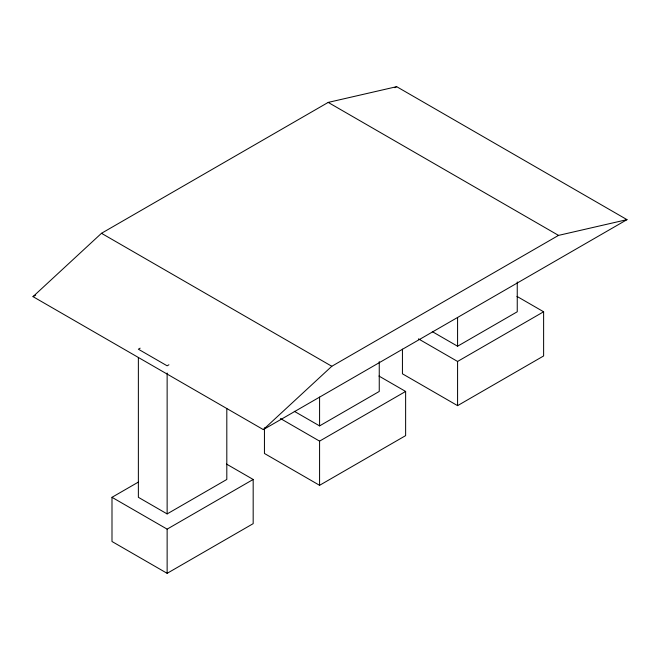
<?xml version="1.0" encoding="UTF-8"?>
<svg xmlns="http://www.w3.org/2000/svg" width="660" height="660" viewBox="0 0 660 660"><rect width="100%" height="100%" fill="white"/><g stroke="black" fill="none" stroke-linecap="round" stroke-linejoin="round"><path stroke-width="0.99" d="M33 296.637L101.483 233.302L328.193 102.407L396.668 86.674L627 219.648L263.332 429.611L33 296.637L35.673 295.094M263.332 429.611L331.807 366.275L558.517 235.389L627 219.648M394.886 87.697L396.668 86.674M140.151 348.175L138.369 349.206L167.137 365.813L168.91 364.782M226.495 464.062L253.176 479.465L253.176 523.652L167.137 573.326L111.994 541.497L111.994 497.31L138.608 481.948M138.369 357.431L138.369 497.31L167.137 513.917L226.809 479.465L226.809 408.499M294.302 411.304L319.58 425.898L379.252 391.446L379.252 361.622M432.3 331.633L457.578 346.228L517.25 311.776L517.25 281.952M111.994 497.31L167.137 529.139L253.176 479.465M280.45 418.539L319.58 441.127L405.628 391.446L405.628 435.633L319.58 485.314L264.445 453.478L264.445 427.787M418.448 338.869L457.578 361.457L543.617 311.776L543.617 355.963L457.578 405.644L402.435 373.808L402.435 349.148M328.193 102.407L558.517 235.389M516.945 296.373L543.617 311.776M378.947 376.043L405.628 391.446M101.483 233.302L331.807 366.275M457.578 317.435L457.578 346.228M457.578 361.457L457.578 405.644M319.58 397.105L319.58 425.898M319.58 441.127L319.58 485.314M167.137 373.007L167.137 513.917M167.137 529.139L167.137 573.326"/></g></svg>
